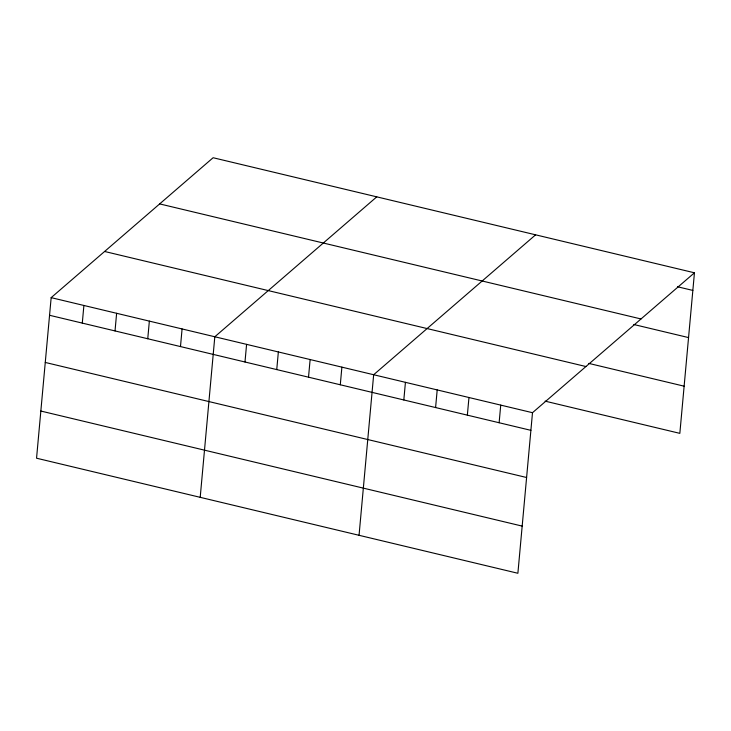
<?xml version="1.0" encoding="UTF-8"?>
<svg xmlns="http://www.w3.org/2000/svg" width="731" height="731" viewBox="0 0 731 731"><rect width="100%" height="100%" fill="white"/><g stroke="black" fill="none" stroke-linecap="round" stroke-linejoin="round"><path stroke-width="1.1" d="M51.161 297.645L36.55 458.209L517.886 573.268L532.497 412.704L694.45 272.791L213.114 157.732L51.161 297.645L532.497 412.704M82.292 323.102L83.891 305.467M115.023 330.924L116.622 313.297M147.753 338.745L149.352 321.119M180.484 346.576L182.083 328.941M200.203 497.327L214.813 336.772L376.767 196.849M244.986 361.991L246.585 344.365M276.747 369.584L278.356 351.958M308.519 377.178L310.127 359.551M340.29 384.771L341.889 367.145M359.049 535.302L373.66 374.738L535.604 234.825M403.823 399.967L405.431 382.331M435.594 407.56L437.193 389.925M467.356 415.153L468.964 397.518M499.127 422.746L500.735 405.111M694.45 272.791L679.839 433.355L545.098 401.145M677.509 286.753L692.842 290.426M159.669 203.903L641.005 318.963M633.777 324.5L688.556 337.585M588.83 363.408L684.134 386.187M104.606 251.473L585.942 366.533M49.562 315.28L530.898 430.34M45.267 362.448L526.603 477.507M40.845 411.041L522.181 526.101"/></g></svg>
